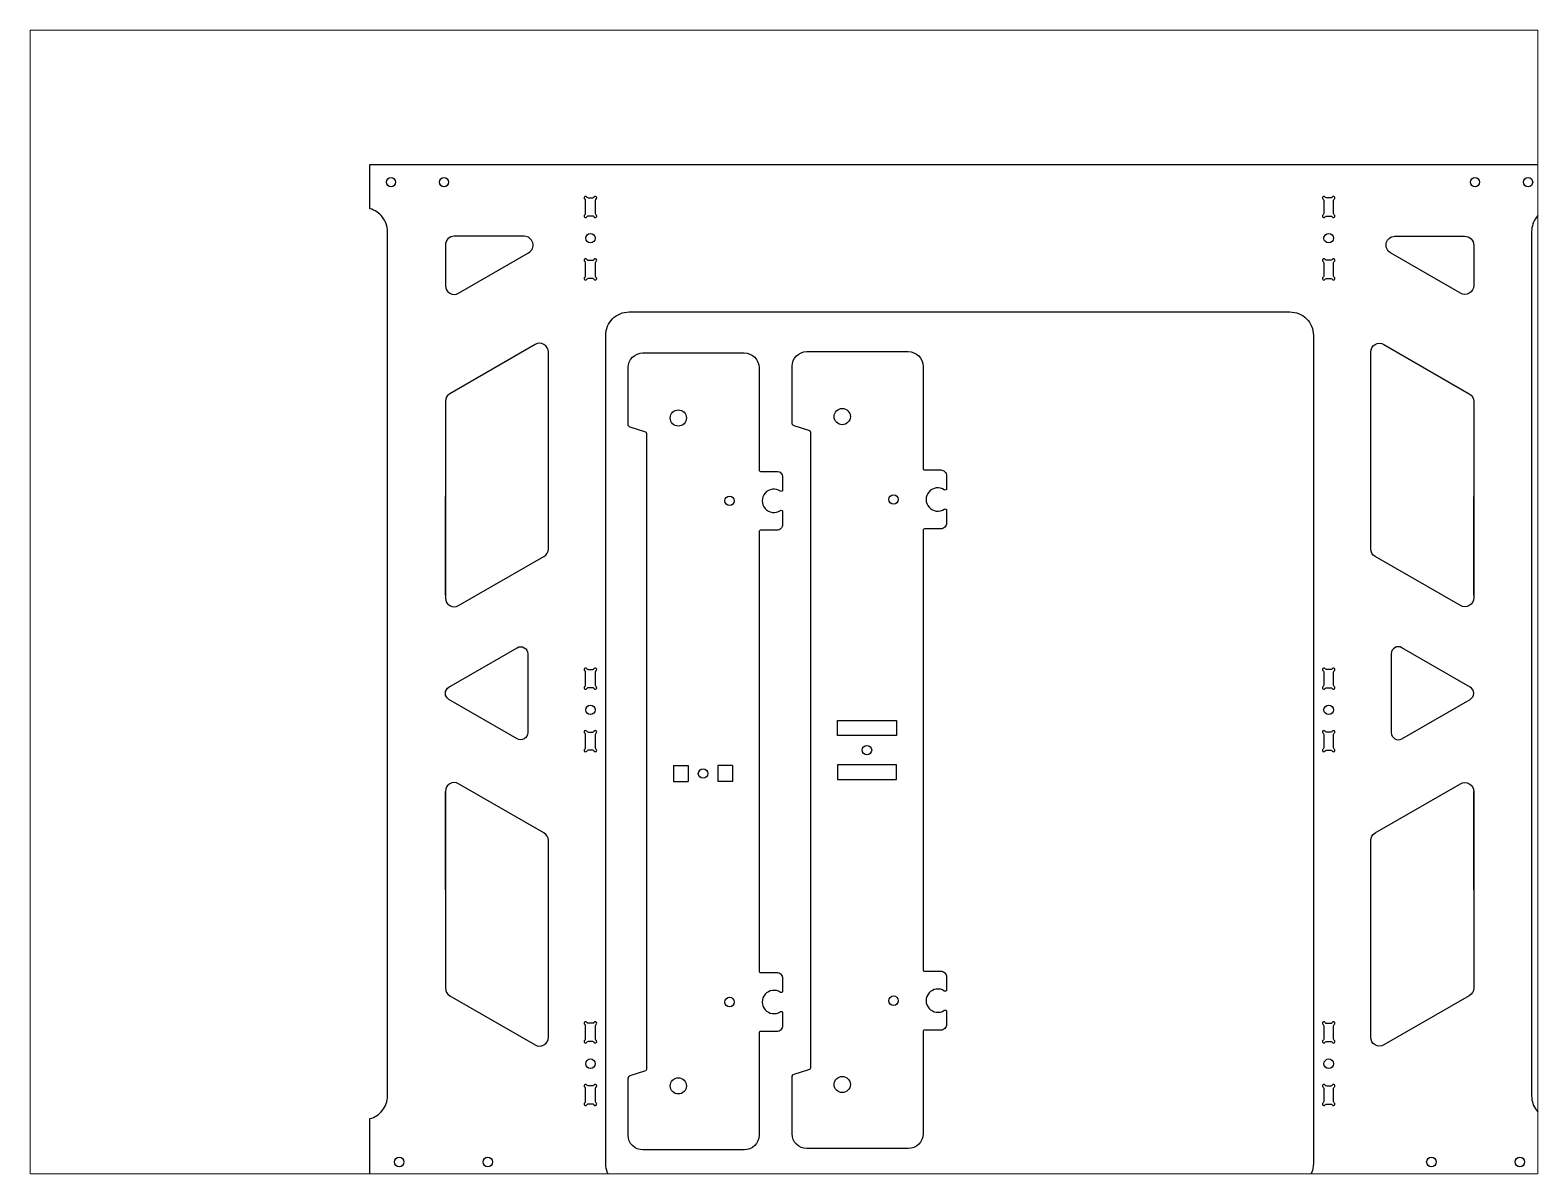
# Paper-space layout 'Presentación1' of a CAD drawing. Header units: millimetres. Extents: x 26 to 231, y 20 to 176.
# The model-space entities are those that its viewports show. They can reach past a viewport. Long polylines and large blocks are cut down to what shows.
import ezdxf

# ---------------------------------------------------------------- set-up
doc = ezdxf.new("R2010")
doc.units = ezdxf.units.MM
doc.layers.add('WHITE', color=7, linetype='Continuous')

msp = doc.modelspace()

# ---------------------------------------------------------------- linework, layer by layer
at = {"layer": 'WHITE', "linetype": 'Continuous'}
for p, q in [((26.45, 234.45), (26.45, 267.85)), ((375.17, 234.45), (375.17, 267.85)), ((26.45, 134.45), (26.45, 167.85)), ((375.17, 134.45), (375.17, 167.85))]:
    msp.add_line(p, q, dxfattribs=at)
at = {"layer": 'WHITE'}
for p, q in [((103.82, 176.66), (108.82, 176.66)), ((103.82, 176.66), (103.82, 171.16)), ((108.82, 176.66), (108.82, 171.16)), ((123.82, 176.66), (118.82, 176.66)), ((118.82, 176.66), (118.82, 171.16)), ((123.82, 176.66), (123.82, 171.16)), ((103.82, 171.16), (108.82, 171.16)), ((123.82, 171.16), (118.82, 171.16))]:
    msp.add_line(p, q, dxfattribs=at)
at = {"layer": 'WHITE', "linetype": 'Continuous'}
for points in [[(0.81, 5.49), (0.81, 56.84), (0.81, 56.84, 0.341998), (6.81, 64.59), (6.81, 74.59), (6.81, 357.74, 0.341998), (0.81, 365.49), (0.81, 380.49), (10.81, 380.49), (62.47, 380.49), (339.16, 380.49), (390.82, 380.49), (400.82, 380.49)], [(400.82, 365.49, 0.341998), (394.82, 357.74), (394.82, 74.59), (394.82, 64.59, 0.341998), (400.82, 56.84)], [(73.73, 363.42, 0.267948), (73.98, 363.86), (73.98, 368.32, 0.267949), (73.73, 368.76)], [(74.42, 369.44, 0.267948), (74.85, 369.19), (76.42, 369.19, 0.267949), (76.85, 369.44)], [(77.53, 368.76, 0.267948), (77.28, 368.32), (77.28, 363.86, 0.267949), (77.53, 363.42)], [(324.09, 368.76, -0.267948), (324.34, 368.32), (324.34, 363.86, -0.267949), (324.09, 363.42)], [(327.21, 369.44, -0.267948), (326.78, 369.19), (325.21, 369.19, -0.267949), (324.77, 369.44)], [(327.89, 363.42, -0.267948), (327.64, 363.86), (327.64, 368.32, -0.267949), (327.89, 368.76)], [(76.85, 362.74, 0.267948), (76.42, 362.99), (74.85, 362.99, 0.267949), (74.42, 362.74)], [(324.77, 362.74, -0.267948), (325.21, 362.99), (326.78, 362.99, -0.267949), (327.21, 362.74)], [(74.42, 348.24, 0.267948), (74.85, 347.99), (76.42, 347.99, 0.267949), (76.85, 348.24)], [(327.21, 348.24, -0.267948), (326.78, 347.99), (325.21, 347.99, -0.267949), (324.77, 348.24)], [(73.73, 342.22, 0.267948), (73.98, 342.66), (73.98, 347.12, 0.267949), (73.73, 347.56)], [(77.53, 347.56, 0.267948), (77.28, 347.12), (77.28, 342.66, 0.267949), (77.53, 342.22)], [(324.09, 347.56, -0.267948), (324.34, 347.12), (324.34, 342.66, -0.267949), (324.09, 342.22)], [(327.89, 342.22, -0.267948), (327.64, 342.66), (327.64, 347.12, -0.267949), (327.89, 347.56)], [(76.85, 341.54, 0.267948), (76.42, 341.79), (74.85, 341.79, 0.267949), (74.42, 341.54)], [(324.77, 341.54, -0.267948), (325.21, 341.79), (326.78, 341.79, -0.267949), (327.21, 341.54)], [(73.73, 203.42, 0.267948), (73.98, 203.86), (73.98, 208.32, 0.267949), (73.73, 208.76)], [(74.42, 209.44, 0.267948), (74.85, 209.19), (76.42, 209.19, 0.267949), (76.85, 209.44)], [(77.53, 208.76, 0.267948), (77.28, 208.32), (77.28, 203.86, 0.267949), (77.53, 203.42)], [(324.09, 208.76, -0.267948), (324.34, 208.32), (324.34, 203.86, -0.267949), (324.09, 203.42)], [(327.21, 209.44, -0.267948), (326.78, 209.19), (325.21, 209.19, -0.267949), (324.77, 209.44)], [(327.89, 203.42, -0.267948), (327.64, 203.86), (327.64, 208.32, -0.267949), (327.89, 208.76)], [(76.85, 202.74, 0.267948), (76.42, 202.99), (74.85, 202.99, 0.267949), (74.42, 202.74)], [(324.77, 202.74, -0.267948), (325.21, 202.99), (326.78, 202.99, -0.267949), (327.21, 202.74)], [(73.73, 182.22, 0.267948), (73.98, 182.66), (73.98, 187.12, 0.267949), (73.73, 187.56)], [(74.42, 188.24, 0.267948), (74.85, 187.99), (76.42, 187.99, 0.267949), (76.85, 188.24)], [(77.53, 187.56, 0.267948), (77.28, 187.12), (77.28, 182.66, 0.267949), (77.53, 182.22)], [(324.09, 187.56, -0.267948), (324.34, 187.12), (324.34, 182.66, -0.267949), (324.09, 182.22)], [(327.21, 188.24, -0.267948), (326.78, 187.99), (325.21, 187.99, -0.267949), (324.77, 188.24)], [(327.89, 182.22, -0.267948), (327.64, 182.66), (327.64, 187.12, -0.267949), (327.89, 187.56)], [(76.85, 181.54, 0.267948), (76.42, 181.79), (74.85, 181.79, 0.267949), (74.42, 181.54)], [(324.77, 181.54, -0.267948), (325.21, 181.79), (326.78, 181.79, -0.267949), (327.21, 181.54)], [(73.73, 83.42, 0.267949), (73.98, 83.86), (73.98, 88.32, 0.267948), (73.73, 88.76)], [(76.85, 89.44, -0.267948), (76.42, 89.19), (74.85, 89.19, -0.267949), (74.42, 89.44)], [(77.53, 88.76, 0.267949), (77.28, 88.32), (77.28, 83.86, 0.267948), (77.53, 83.42)], [(324.09, 88.76, -0.267949), (324.34, 88.32), (324.34, 83.86, -0.267948), (324.09, 83.42)], [(324.77, 89.44, 0.267948), (325.21, 89.19), (326.78, 89.19, 0.267949), (327.21, 89.44)], [(327.89, 83.42, -0.267949), (327.64, 83.86), (327.64, 88.32, -0.267948), (327.89, 88.76)], [(76.85, 82.74, 0.267949), (76.42, 82.99), (74.85, 82.99, 0.267948), (74.42, 82.74)], [(324.77, 82.74, -0.267949), (325.21, 82.99), (326.78, 82.99, -0.267948), (327.21, 82.74)], [(73.73, 62.22, 0.267949), (73.98, 62.66), (73.98, 67.12, 0.267948), (73.73, 67.56)], [(76.85, 68.24, -0.267948), (76.42, 67.99), (74.85, 67.99, -0.267949), (74.42, 68.24)], [(77.53, 67.56, 0.267949), (77.28, 67.12), (77.28, 62.66, 0.267948), (77.53, 62.22)], [(324.09, 67.56, -0.267949), (324.34, 67.12), (324.34, 62.66, -0.267948), (324.09, 62.22)], [(324.77, 68.24, 0.267948), (325.21, 67.99), (326.78, 67.99, 0.267949), (327.21, 68.24)], [(327.89, 62.22, -0.267949), (327.64, 62.66), (327.64, 67.12, -0.267948), (327.89, 67.56)], [(76.85, 61.54, 0.267949), (76.42, 61.79), (74.85, 61.79, 0.267948), (74.42, 61.54)], [(324.77, 61.54, -0.267949), (325.21, 61.79), (326.78, 61.79, -0.267948), (327.21, 61.54)]]:
    msp.add_lwpolyline(points, format="xyb", dxfattribs=at)
at = {"layer": 'WHITE', "linetype": 'ByBlock'}
for points in [[(54.68, 350.55, 0.767327), (53.18, 356.15), (29.45, 356.15, 0.414214), (26.45, 353.15), (26.45, 339.45, 0.57735), (30.95, 336.85)], [(346.94, 350.55, -0.767327), (348.44, 356.15), (372.17, 356.15, -0.414214), (375.17, 353.15), (375.17, 339.45, -0.57735), (370.67, 336.85)]]:
    msp.add_lwpolyline(points, format="xyb", close=True, dxfattribs=at)
at = {"layer": 'WHITE'}
msp.add_lwpolyline([(88.81, 33.62, -0.413512), (80.81, 41.6), (80.81, 322.49, -0.414213), (88.81, 330.49), (133.32, 330.49), (268.3, 330.49), (312.82, 330.49, -0.414213), (320.82, 322.49), (320.82, 41.6, -0.413512), (312.82, 33.62)], format="xyb", dxfattribs=at)
for points in [[(59.88, 247.55, 0.267949), (61.38, 250.15), (61.38, 283.45), (61.38, 316.85, 0.57735), (56.88, 319.45), (27.95, 302.75, 0.267949), (26.45, 300.15), (26.45, 233.45, 0.57735), (30.95, 230.85)], [(341.74, 247.55, -0.267949), (340.24, 250.15), (340.24, 283.45), (340.24, 316.85, -0.57735), (344.74, 319.45), (373.67, 302.75, -0.267949), (375.17, 300.15), (375.17, 233.45, -0.57735), (370.67, 230.85)], [(27.65, 203.23), (50.79, 216.59, -0.57735), (54.39, 214.51), (54.39, 187.79, -0.57735), (50.79, 185.71), (27.65, 199.07, -0.57735)], [(373.97, 203.23), (350.83, 216.59, 0.57735), (347.23, 214.51), (347.23, 187.79, 0.57735), (350.83, 185.71), (373.97, 199.07, 0.57735)], [(56.88, 81.85, 0.57735), (61.38, 84.45), (61.38, 117.85), (61.38, 151.15, 0.267949), (59.88, 153.75), (30.95, 170.45, 0.57735), (26.45, 167.85), (26.45, 101.15, 0.267949), (27.95, 98.55)], [(344.74, 81.85, -0.57735), (340.24, 84.45), (340.24, 117.85), (340.24, 151.15, -0.267949), (341.74, 153.75), (370.67, 170.45, -0.57735), (375.17, 167.85), (375.17, 101.15, -0.267949), (373.67, 98.55)]]:
    msp.add_lwpolyline(points, format="xyb", close=True, dxfattribs=at)
at = {"layer": 'WHITE', "linetype": 'Continuous'}
for points in [[(150.42, 181.86), (150.42, 289.3, 0.327886), (149.72, 290.26), (144.73, 291.82, -0.327886), (144.03, 292.77), (144.03, 312.04, -0.414214), (149.03, 317.04), (183.42, 317.04, -0.414214), (188.42, 312.04), (188.42, 307.04), (188.42, 277.37, 0.414214), (188.92, 276.87), (194.42, 276.87, -0.414214), (196.42, 274.87), (196.42, 270.55, -0.601594), (195.64, 270.14), (195.64, 270.14, 1.885624), (195.64, 263.6), (195.64, 263.6, -0.601594), (196.42, 263.18), (196.42, 258.87, -0.414214), (194.42, 256.87), (188.92, 256.87, 0.414214), (188.42, 256.37), (188.42, 181.86), (188.42, 107.36, 0.414214), (188.92, 106.86), (194.42, 106.86, -0.414214), (196.42, 104.86), (196.42, 100.55, -0.601594), (195.64, 100.13), (195.64, 100.13, 1.885624), (195.64, 93.59), (195.64, 93.59, -0.601594), (196.42, 93.18), (196.42, 88.86, -0.414214), (194.42, 86.86), (188.92, 86.86, 0.414214), (188.42, 86.36), (188.42, 56.69), (188.42, 51.69, -0.414214), (183.42, 46.69), (149.03, 46.69, -0.414214), (144.03, 51.69), (144.03, 70.95, -0.327886), (144.73, 71.91), (149.72, 73.47, 0.327886), (150.42, 74.42)], [(94.82, 181.41), (94.82, 288.85, 0.327886), (94.12, 289.8), (89.14, 291.36, -0.327886), (88.44, 292.32), (88.44, 311.58, -0.414214), (93.44, 316.58), (127.82, 316.58, -0.414214), (132.82, 311.58), (132.82, 306.58), (132.82, 276.91, 0.414214), (133.32, 276.41), (138.82, 276.41, -0.414214), (140.82, 274.41), (140.82, 270.09, -0.601594), (140.04, 269.68), (140.04, 269.68, 1.885624), (140.04, 263.14), (140.04, 263.14, -0.601594), (140.82, 262.73), (140.82, 258.41, -0.414214), (138.82, 256.41), (133.32, 256.41, 0.414214), (132.82, 255.91), (132.82, 181.41), (132.82, 106.91, 0.414214), (133.32, 106.41), (138.82, 106.41, -0.414214), (140.82, 104.41), (140.82, 100.09, -0.601594), (140.04, 99.68), (140.04, 99.68, 1.885624), (140.04, 93.14), (140.04, 93.14, -0.601594), (140.82, 92.72), (140.82, 88.41, -0.414214), (138.82, 86.41), (133.32, 86.41, 0.414214), (132.82, 85.91), (132.82, 56.23), (132.82, 51.23, -0.414214), (127.82, 46.23), (93.44, 46.23, -0.414214), (88.44, 51.23), (88.44, 70.5, -0.327886), (89.14, 71.45), (94.12, 73.01, 0.327886), (94.82, 73.97)]]:
    msp.add_lwpolyline(points, format="xyb", close=True, dxfattribs=at)
at = {"layer": 'WHITE'}
for points in [[(179.42, 191.86), (179.42, 186.86), (159.42, 186.86), (159.42, 191.86), (169.42, 191.86)], [(179.42, 171.86), (179.42, 176.86), (159.42, 176.86), (159.42, 171.86), (169.42, 171.86)]]:
    msp.add_lwpolyline(points, close=True, dxfattribs=at)
for centre, radius in [((8.01, 374.49), 1.55), ((26.01, 374.49), 1.55), ((375.62, 374.49), 1.55), ((393.62, 374.49), 1.55), ((105.44, 294.52), 2.75), ((161.03, 294.98), 2.75), ((122.83, 266.41), 1.6), ((178.42, 266.87), 1.6), ((169.42, 181.86), 1.6), ((169.42, 181.86), 1.6), ((113.82, 173.91), 1.6), ((122.83, 96.41), 1.6), ((178.42, 96.86), 1.6), ((105.44, 67.96), 2.75), ((161.03, 68.42), 2.75), ((10.81, 42.14), 1.6), ((40.81, 42.14), 1.6), ((360.82, 42.14), 1.6), ((390.82, 42.14), 1.6)]:
    msp.add_circle(centre, radius, dxfattribs=at)
at = {"layer": 'WHITE', "linetype": 'Continuous'}
for centre in [(75.63, 355.49), (325.99, 355.49), (75.63, 195.49), (325.99, 195.49), (75.63, 75.49), (325.99, 75.49)]:
    msp.add_circle(centre, 1.6, dxfattribs=at)
for centre, start, end in [((73.98, 369.19), 30.0002, 240), ((77.28, 369.19), 300.0002, 150), ((324.34, 369.19), 30, 239.9998), ((327.64, 369.19), 300, 149.9998), ((73.98, 362.99), 120.0002, 330), ((77.28, 362.99), 210.0002, 60), ((324.34, 362.99), 120, 329.9998), ((327.64, 362.99), 210, 59.9998), ((73.98, 347.99), 30.0002, 240), ((77.28, 347.99), 300.0002, 150), ((324.34, 347.99), 30, 239.9998), ((327.64, 347.99), 300, 149.9998), ((73.98, 341.79), 120.0002, 330), ((77.28, 341.79), 210.0002, 60), ((324.34, 341.79), 120, 329.9998), ((327.64, 341.79), 210, 59.9998), ((73.98, 209.19), 30.0002, 240), ((77.28, 209.19), 300.0002, 150), ((324.34, 209.19), 30, 239.9998), ((327.64, 209.19), 300, 149.9998), ((73.98, 202.99), 120.0002, 330), ((77.28, 202.99), 210.0002, 60), ((324.34, 202.99), 120, 329.9998), ((327.64, 202.99), 210, 59.9998), ((73.98, 187.99), 30.0002, 240), ((77.28, 187.99), 300.0002, 150), ((324.34, 187.99), 30, 239.9998), ((327.64, 187.99), 300, 149.9998), ((73.98, 181.79), 120.0002, 330), ((77.28, 181.79), 210.0002, 60), ((324.34, 181.79), 120, 329.9998), ((327.64, 181.79), 210, 59.9998), ((73.98, 89.19), 30, 239.9998), ((77.28, 89.19), 300, 149.9998), ((324.34, 89.19), 30.0002, 240), ((327.64, 89.19), 300.0002, 150), ((73.98, 82.99), 120, 329.9998), ((77.28, 82.99), 210, 59.9998), ((324.34, 82.99), 120.0002, 330), ((327.64, 82.99), 210.0002, 60), ((73.98, 67.99), 30, 239.9998), ((77.28, 67.99), 300, 149.9998), ((324.34, 67.99), 30.0002, 240), ((327.64, 67.99), 300.0002, 150), ((73.98, 61.79), 120, 329.9998), ((77.28, 61.79), 210, 59.9998), ((324.34, 61.79), 120.0002, 330), ((327.64, 61.79), 210.0002, 60)]:
    msp.add_arc(centre, 0.5, start, end, dxfattribs=at)

psp = doc.layouts.new('Presentación1')

# ---------------------------------------------------------------- viewports
at = {"layer": 'WHITE', "view_target_point": (194.44, 232.09)}
psp.add_viewport(center=(128.5, 97.5), size=(205.6, 156), view_center_point=(-53.16, 0), view_height=387.9424, dxfattribs=at)

doc.saveas('drawing.dxf')
